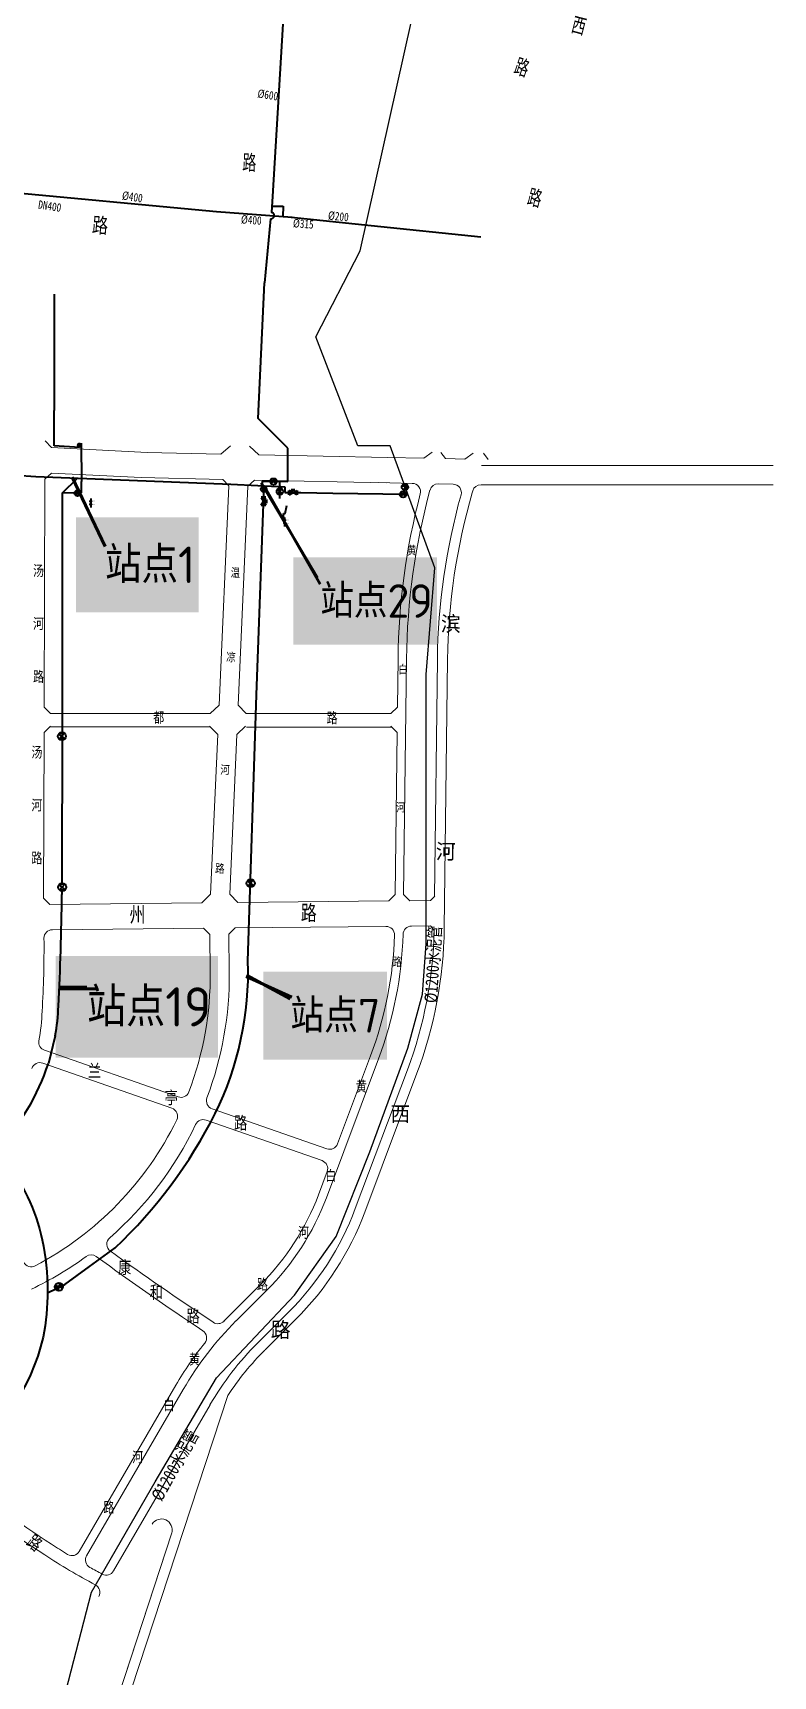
# Model space of a CAD drawing. Header units: millimetres. Extents: x 149602 to 158241, y 83300 to 93051.
# Drawn here: x 156184 to 157933, y 85833 to 89717 of the extents above; entities that cross this region are included whole.
import ezdxf

# ---------------------------------------------------------------- set-up
doc = ezdxf.new("R2010")
doc.units = ezdxf.units.MM
doc.layers.get('0').update_dxf_attribs({"lineweight": 18})
for name, color, linetype, lineweight in [('8万吨输水管线', 5, 'Continuous', 30), ('新路名', 7, 'Continuous', 18), ('给水线', 3, 'Continuous', 40), ('规划道路红线', 7, 'Continuous', 18)]:
    doc.layers.add(name, color=color, linetype=linetype, lineweight=lineweight)
doc.layers.add('MiniCADViewLayer', color=1, linetype='Continuous')
doc.layers.add('TextBackground', color=2, linetype='Continuous', plot=False)
doc.layers.get('0').off()
doc.styles.add('FS', font='')
doc.styles.add('OdaTtfStyle', font='tssdeng.shx', dxfattribs={"bigfont": 'hztxt.shx'})
doc.styles.get("Standard").update_dxf_attribs({"font": 'txt', "width": 0.7})
doc.styles.get('FS').set_extended_font_data('宋体')
doc.dimstyles.new('0.5', dxfattribs={"dimtxt": 80, "dimasz": 40, "dimexe": 20, "dimexo": 20, "dimgap": 10, "dimtad": 1, "dimdec": 0, "dimzin": 0, "dimdsep": 46, "dimtxsty": 'FS', "dimblk": 'ARCHTICK', "dimcen": 2.5, "dimdle": 1, "dimadec": 0, "dimazin": 0, "dimtfac": 1, "dimtdec": 0, "dimtmove": 2, "dimatfit": 3, "dimldrblk": 'OBLIQUE', "dimfxl": 1, "dimtolj": 1, "dimtzin": 0, "dimarcsym": 0})

# ---------------------------------------------------------------- blocks, each defined once
blk = doc.blocks.new('减压阀')
at = {"linetype": 'ByBlock', "ltscale": 200}
for p, q in [((-101, 52), (-101, -52)), ((-91, 52), (-91, -52)), ((91, -52), (-91, 52)), ((-91, -52), (91, 52)), ((-43, 70), (43, 70)), ((-43, 63), (43, 63)), ((0, 0), (0, 63)), ((91, 52), (91, -52)), ((101, 52), (101, -52))]:
    blk.add_line(p, q, dxfattribs=at)
blk = doc.blocks.new('_ARCHTICK')
at = {"color": 0, "linetype": 'ByBlock', "const_width": 0.15}
blk.add_lwpolyline([(-0.5, -0.5), (0.5, 0.5)], dxfattribs=at)

msp = doc.modelspace()

# ---------------------------------------------------------------- hatches: boundary and pattern name
at = {"layer": 'TextBackground', "linetype": 'ByBlock', "ltscale": 200, "true_color": 0xfefe00}
for points in [[(156285.9, 88571.9), (156285.9, 88347.8), (156575.7, 88347.8), (156575.7, 88571.9)], [(156799.9, 88477.3), (156799.9, 88271.2), (157139, 88271.2), (157139, 88477.3)], [(156238.1, 87535.3), (156238.1, 87294.9), (156621.6, 87294.9), (156621.6, 87535.3)], [(156728.6, 87498), (156728.6, 87290.5), (157020.5, 87290.5), (157020.5, 87498)]]:
    msp.add_hatch(color=2, dxfattribs=at).paths.add_polyline_path(points)

# ---------------------------------------------------------------- linework, layer by layer
at = {"layer": '8万吨输水管线'}
msp.add_line((156256.4, 85776), (156322.5, 86031.6), dxfattribs=at)
msp.add_lwpolyline([(156322.5, 86031.6), (156473, 86292.9), (156618, 86538.1), (156802.6, 86733.6), (156900.9, 86872.1), (156980.4, 87072.5), (157069.9, 87317.6), (157104.7, 87445.3), (157113.4, 87564.1), (157113.4, 87726.5), (157113.4, 87949.7), (157113.4, 88200.7), (157133.7, 88452.6), (157028.3, 88741.1), (156952.1, 88741.1), (156853.1, 88999), (156957.5, 89201.5), (157511.6, 91686.1)], dxfattribs=at)
at = {"layer": '给水线', "ltscale": 25}
for p, q in [((156795.1, 90088.1), (156751.4, 89343.4)), ((155961.2, 89356.4), (156618.3, 89294.6)), ((156618.3, 89294.6), (156796.7, 89281.4)), ((156745.7, 89277.5), (156731.8, 89126.3)), ((156794.8, 89281.6), (156983.2, 89261.9)), ((156983.2, 89261.9), (157242.5, 89234.8)), ((156234.8, 89099.4), (156234.8, 88824.4))]:
    msp.add_line(p, q, dxfattribs=at)
at = {"layer": '给水线', "ltscale": 200}
for p, q in [((156751.4, 89343.4), (156748, 89292.7)), ((156749.1, 89307.8), (156775.6, 89307.8)), ((156775.6, 89307.8), (156774.5, 89283)), ((156726.1, 88657.6), (156726.1, 88646.2)), ((156767.3, 88656.9), (156767.3, 88645.8)), ((156767.3, 88643.2), (156767.3, 88616.7)), ((156779.8, 88643.9), (156779.8, 88630.6)), ((156779.8, 88630.6), (156817.3, 88630.6)), ((156817.3, 88630.6), (156892.8, 88628.8))]:
    msp.add_line(p, q, dxfattribs=at)
at = {"layer": '给水线'}
for p, q in [((156716.5, 88806), (156731.8, 89126.3)), ((156234.8, 88741.3), (156234.8, 88824.4)), ((156786.4, 88735.6), (156716.5, 88806)), ((156291.7, 88745.4), (156297.4, 88739.6)), ((156297.4, 88745.4), (156291.7, 88739.6)), ((156291.7, 88745.4), (156297.4, 88745.4)), ((156294.5, 88737.1), (156294.5, 88747.9)), ((156298.5, 88747.7), (156299, 88657.1)), ((156297.4, 88739.6), (156291.7, 88739.6)), ((156786.9, 88656.5), (156786.4, 88735.6)), ((155932.3, 88684.8), (156191.3, 88668.8)), ((156191.3, 88668.8), (156652, 88650.2)), ((156756.9, 88663.1), (156747.6, 88650.9)), ((156758.5, 88651.4), (156756.9, 88663.1)), ((156253.2, 88629.1), (156253.7, 88127.8)), ((156254.8, 88630.7), (156299.6, 88629.8)), ((156292.9, 88624.2), (156284.7, 88633.2)), ((156284.7, 88633.2), (156285, 88625.3)), ((156285, 88625.3), (156293.2, 88634.3)), ((156293.2, 88634.6), (156292.9, 88623.8)), ((156299.6, 88629.8), (156299, 88657.1)), ((156652, 88650.2), (156779.8, 88643.9)), ((156713, 88152.9), (156730.5, 88646.3)), ((156734.1, 88643.4), (156723.9, 88642)), ((156723.9, 88642), (156734.5, 88633.9)), ((156734.5, 88633.9), (156725, 88633.5)), ((156725.1, 88633.4), (156734.1, 88643.4)), ((156726.1, 88657.6), (156786.9, 88656.5)), ((156747, 88661.7), (156758.5, 88651.4)), ((156747.6, 88650.9), (156747.1, 88661.8)), ((156772.9, 88639.1), (156761.2, 88637.4)), ((156761.2, 88637.4), (156773.4, 88628.1)), ((156762.6, 88627.6), (156772.9, 88639.1)), ((156773.5, 88628), (156762.6, 88627.6)), ((157053.2, 88631.6), (157064.7, 88621.3)), ((157053.8, 88620.8), (157053.3, 88631.7)), ((157063.1, 88633), (157053.8, 88620.8)), ((157056.2, 88646.7), (157066.3, 88650.9)), ((157070.9, 88642.2), (157056.2, 88646.7)), ((157066.1, 88651), (157060.5, 88636.6)), ((157060.5, 88636.6), (157070.9, 88642.2)), ((157064.7, 88621.3), (157063.1, 88633)), ((156320.1, 88610.9), (156322, 88609)), ((156322, 88610.9), (156320.1, 88609)), ((156320.1, 88610.9), (156322, 88610.9)), ((156322, 88609), (156320.1, 88609)), ((156320.1, 88603.7), (156322, 88601.8)), ((156322, 88603.7), (156320.1, 88601.8)), ((156320.1, 88603.7), (156322, 88603.7)), ((156322, 88601.8), (156320.1, 88601.8)), ((156321, 88616.5), (156321, 88594.9)), ((156780.2, 88581.3), (156784.3, 88599.8)), ((156776.2, 88571.9), (156776.2, 88581.3)), ((156776.2, 88581.3), (156780.2, 88581.3)), ((156776.2, 88571.9), (156779, 88571.9)), ((156778.1, 88566.3), (156780, 88564.4)), ((156780, 88566.3), (156778.1, 88564.4)), ((156778.1, 88566.3), (156780, 88566.3)), ((156780, 88564.4), (156778.1, 88564.4)), ((156778.1, 88559.1), (156780, 88557.2)), ((156780, 88559.1), (156778.1, 88557.2)), ((156778.1, 88559.1), (156780, 88559.1)), ((156780, 88557.2), (156778.1, 88557.2)), ((156779, 88571.9), (156779, 88550.4)), ((156253.7, 88127.8), (156253.7, 88081.2)), ((156692.5, 87523.5), (156712.2, 88127.8)), ((156712.2, 88127.8), (156713, 88152.9)), ((156253.5, 88086), (156253.1, 87704.2)), ((156259.2, 88061.8), (156244.6, 88059.8)), ((156244.6, 88059.8), (156259.8, 88048.2)), ((156259.8, 88048.2), (156246.2, 88047.6)), ((156246.3, 88047.5), (156259.2, 88061.8)), ((156260, 87705.2), (156245.4, 87703.2)), ((156245.4, 87703.2), (156260.7, 87691.5)), ((156247.2, 87690.8), (156260, 87705.2)), ((156705.2, 87714.4), (156691.4, 87712.4)), ((156691.4, 87712.4), (156706.7, 87700.8)), ((156692.3, 87700.1), (156705.1, 87714.5)), ((156706.1, 87701.2), (156692.4, 87700.3)), ((156260.7, 87691.5), (156247, 87691)), ((156253.1, 87691.2), (156253.1, 87680.5)), ((156237.3, 87346.9), (156220.9, 87281.3)), ((156318, 86801.8), (156378.7, 86845.7)), ((156260.1, 86759.1), (156318, 86801.8)), ((156248.2, 86762.9), (156243.5, 86744.3)), ((156248.1, 86762.5), (156254.6, 86750.2)), ((156218.7, 86739.5), (156260.1, 86759.1)), ((156254.6, 86750.2), (156237.1, 86756.7)), ((156237.2, 86756.6), (156243.4, 86745))]:
    msp.add_line(p, q, dxfattribs=at)
for points in [[(156294.5, 88737.1), (156234.8, 88741.3)], [(156253.2, 88629.1), (156289.8, 88664.8)]]:
    msp.add_lwpolyline(points, dxfattribs=at)
at = {"layer": '给水线', "ltscale": 200}
msp.add_lwpolyline([(156892.8, 88628.8), (157070, 88626.8)], dxfattribs=at)
at = {"layer": '给水线'}
for centre, radius in [((156294.5, 88742.5), 4.06), ((156752.8, 88656.5), 7.6), ((156289.4, 88629), 6.65), ((156729.7, 88638.4), 6.65), ((156767.9, 88633.3), 7.6), ((157059, 88626.4), 7.6), ((157063.3, 88643.7), 7.6), ((156321, 88609.9), 1.35), ((156321, 88602.7), 1.35), ((156779, 88565.3), 1.35), ((156779, 88558.1), 1.35), ((156252.9, 88054.7), 9.5), ((156253.7, 87698.1), 9.5), ((156698.8, 87707.3), 9.5), ((156245.9, 86753.6), 9.5)]:
    msp.add_circle(centre, radius, dxfattribs=at)
at = {"layer": '给水线', "ltscale": 200}
for centre, radius, start, end in [((156746.6, 89285.1), 7.69, 262.9056, 79.3362), ((156767.3, 88644.5), 1.31, 270, 90)]:
    msp.add_arc(centre, radius, start, end, dxfattribs=at)
at = {"layer": '给水线'}
for centre, radius, start, end in [((148872.2, 87776.5), 7381.5, 357.2055, 359.2549), ((155925.2, 87499.6), 767.7, 333.9896, 1.7787), ((155736.5, 87437), 508.8, 349.7932, 357.7031), ((155738.3, 87436.2), 506.9, 315.3531, 342.1978), ((155588.6, 87681.2), 1149.9, 313.4043, 333.2162)]:
    msp.add_arc(centre, radius, start, end, dxfattribs=at)
msp.add_open_spline([(156011.8, 87159.4), (156013.5, 87158.2), (156052.9, 87130.5), (156138.5, 87044.4), (156209.3, 86896.7), (156221.8, 86747.9), (156206.3, 86543.4), (156097.3, 86402.6), (156007.8, 86313.3), (156007.5, 86313)], degree=3, knots=[0, 0, 0, 0, 16278.857792, 372159.791625, 923493.016088, 1237001.206234, 1518224.927189, 2491252.93829, 2494325.227977, 2494325.227977, 2494325.227977, 2494325.227977], dxfattribs=at)
at = {"layer": '规划道路红线'}
for p, q in [((156213.2, 88752.7), (156228.2, 88736.9)), ((156651.3, 88741.2), (156628, 88721.7)), ((156228.2, 88736.9), (156454.4, 88725.2)), ((156454.4, 88725.2), (156628, 88721.7)), ((156717.9, 88719.8), (156696.2, 88740.1)), ((156717.9, 88719.8), (157022.3, 88713.6)), ((157022.3, 88713.6), (157108.1, 88711.9)), ((157108.1, 88711.9), (157127.3, 88726)), ((157147.9, 88725.6), (157158.8, 88710.9)), ((157158.8, 88710.9), (157205.1, 88709.9)), ((157205.1, 88709.9), (157224.3, 88724)), ((157249.1, 88723.5), (157259.9, 88708.8)), ((156211.2, 88123.5), (156213, 88662.6)), ((156228, 88676.8), (156213, 88662.6)), ((156228, 88676.8), (156440.4, 88665.9)), ((156440.4, 88665.9), (156632.8, 88661.8)), ((157243.9, 88694.8), (157932.9, 88694.8)), ((156647.1, 88646.5), (156624.2, 88128.5)), ((156632.8, 88661.8), (156647.1, 88646.5)), ((156692.1, 88645.4), (156669.2, 88128.5)), ((156692.1, 88645.4), (156707.8, 88660)), ((156707.8, 88660), (157020.4, 88653.7)), ((157001.5, 88654.1), (157080.4, 88652.4)), ((157142.2, 88651.2), (157176.9, 88650.5)), ((157222.2, 88630.2), (157223.5, 88634.7)), ((157243.1, 88649.1), (157932.9, 88649.1)), ((157045.5, 88123.5), (157046.9, 88237.7)), ((157060.1, 87680.8), (157066.9, 88237.5)), ((157133, 87675.5), (157139.9, 88236.2)), ((157156.1, 87601.2), (157163.9, 88235.9)), ((156211.2, 88123.5), (156226.2, 88108.5)), ((156624.2, 88128.5), (156603.3, 88108.5)), ((156688.3, 88108.5), (156669.2, 88128.5)), ((157030.3, 88108.5), (157045.5, 88123.5)), ((156226.2, 88108.5), (156603.3, 88108.5)), ((156688.3, 88108.5), (157030.3, 88108.5)), ((156209.8, 87672.3), (156211, 88063.5)), ((156226.1, 88078.5), (156211, 88063.5)), ((156225.6, 88077.3), (156601.4, 88077.3)), ((156601.9, 88078.5), (156621.1, 88058.6)), ((156621.1, 88058.6), (156604.3, 87681.2)), ((156666.1, 88058.6), (156649.4, 87681.6)), ((156666.1, 88058.6), (156687, 88078.5)), ((156688.7, 88076.4), (157031.7, 88076.4)), ((157030, 88078.5), (157044.8, 88063.5)), ((157040.1, 87680.6), (157044.8, 88063.5)), ((156209.8, 87672.3), (156224.7, 87657.4)), ((156224.7, 87657.4), (156583.4, 87661)), ((156583.4, 87661), (156604.3, 87681.2)), ((156668.5, 87661.9), (156649.4, 87681.6)), ((156668.5, 87661.9), (157024.9, 87665.4)), ((157024.9, 87665.4), (157040.1, 87680.6)), ((157060.1, 87680.8), (157074.9, 87665.9)), ((157074.9, 87665.9), (157123.9, 87666.4)), ((157123.9, 87666.4), (157134, 87676.5)), ((156230.4, 87597.5), (156587.4, 87601.1)), ((156602.5, 87586.2), (156587.4, 87601.1)), ((156603.3, 87496.9), (156602.5, 87586.2)), ((156662.4, 87601.8), (156647.5, 87586.7)), ((156648.3, 87497.3), (156647.5, 87586.7)), ((156662.4, 87601.8), (157018.5, 87605.3)), ((157078.6, 87605.9), (157123.5, 87606.4)), ((157123.5, 87606.4), (157132, 87595.7)), ((156211.7, 87312.7), (156527.5, 87202.3)), ((156207.8, 87282.3), (156512.8, 87175.7)), ((156877.7, 86964), (157000.8, 87292.2)), ((156904.1, 87091.4), (156982.1, 87299.2)), ((156946, 86938.4), (157069.2, 87266.5)), ((156968.5, 86929.9), (157091.7, 87258.1)), ((156607.8, 87174.2), (156878.8, 87079.5)), ((156593.5, 87147.4), (156867.4, 87051.7)), ((156859, 86971.1), (156879.5, 87025.8)), ((156650.1, 86687), (156722.1, 86758.8)), ((156664.2, 86672.9), (156736.2, 86744.7)), ((156715.8, 86621.2), (156787.7, 86693)), ((156732.7, 86604.2), (156804.7, 86676)), ((156294.1, 86128.1), (156522.4, 86521.2)), ((156311.3, 86117.9), (156539.7, 86511.2)), ((156366.6, 85648.2), (156644.8, 86496.7)), ((156375, 86082.1), (156602.8, 86474.5)), ((156343.8, 85657.1), (156512.5, 86171.7))]:
    msp.add_line(p, q, dxfattribs=at)
msp.add_lwpolyline([(156343.8, 85657.1), (156512.5, 86171.7)], dxfattribs=at)
for centre, radius, start, end in [((158669.8, 88217.8), 1623, 165.3803, 179.2953), ((158669.8, 88217.8), 1603, 164.8603, 179.2953), ((157080, 88632.4), 20, 345.3803, 88.832), ((157141.8, 88631.2), 20, 88.832, 164.8603), ((158651.8, 88217.6), 1512, 164.3641, 179.2953), ((158651.8, 88217.6), 1488, 163.8994, 179.2953), ((157176.5, 88630.5), 20, 344.3641, 88.832), ((157242.7, 88629.1), 20, 88.832, 163.8994), ((153736.2, 87554.2), 2474.5, 356.5416, 0.536), ((156230.6, 87577.5), 20, 90.5705, 180.536), ((156144.2, 87613.7), 895, 339.4291, 358.1458), ((156144.2, 87613.7), 915, 339.4291, 358.3015), ((157018.7, 87585.3), 20, 358.1458, 90.5705), ((157078.8, 87585.9), 20, 90.5705, 178.3015), ((156144.2, 87613.7), 988, 339.4291, 358.9557), ((156144.2, 87613.7), 1012, 339.4291, 359.2953), ((155825.9, 87489.9), 777.5, 339.2183, 0.5155), ((155825.9, 87489.9), 822.5, 339.3711, 0.5155), ((155697.8, 87425.3), 508.8, 349.7932, 357.7031), ((156218.3, 87331.6), 20, 169.7932, 250.7326), ((156201.2, 87263.4), 20, 70.7326, 162.1718), ((156534.1, 87221.2), 20, 250.7326, 339.2183), ((156614.4, 87193.1), 20, 159.3711, 250.7326), ((155825.9, 87489.9), 777.5, 297.9263, 333.9077), ((156506.2, 87156.8), 20, 333.9077, 70.7326), ((156586.9, 87128.6), 20, 70.7326, 154.599), ((155825.9, 87489.9), 822.5, 311.0266, 334.599), ((156885.4, 87098.4), 20, 250.7326, 339.4291), ((156860.8, 87032.8), 20, 339.4291, 70.7326), ((156301.9, 87180.1), 595, 314.9221, 339.4292), ((156301.9, 87180.1), 615, 314.9221, 339.4291), ((156301.9, 87180.1), 688, 314.9221, 339.4291), ((156301.9, 87180.1), 712, 314.9221, 339.4291), ((156378.9, 86854.4), 20, 131.0266, 233.9703), ((160201.2, 92109.6), 6518.2, 233.97035, 236.57199), ((156180.6, 86820.7), 20, 206.419, 297.9263), ((155825.9, 87489.9), 822.5, 295.5857, 306.089), ((156322.1, 86809.1), 20, 53.8021, 126.089), ((160201.2, 92109.6), 6548.2, 233.80208, 236.48892), ((157218.5, 86117), 805, 134.9221, 136.3707), ((157218.5, 86117), 785, 134.9221, 149.8596), ((156574.9, 86633.1), 20, 321.278, 56.4889), ((156621.4, 86686.3), 20, 236.572, 316.3707), ((157218.5, 86117), 805, 141.278, 149.8596), ((157218.5, 86117), 712, 134.9221, 149.8596), ((157218.5, 86117), 688, 134.9221, 146.5043), ((157118.5, 87556.8), 1698.6, 227.7444, 237.7555), ((157118.5, 87556.8), 1668.6, 228.1205, 237.7683), ((156487.7, 86179), 25.9, 343.5281, 147.8317), ((156487.7, 86179), 25.9, 343.5281, 147.8317), ((156951.5, 87229.8), 1303.3, 236.3112, 238.2823), ((156951.5, 87229.8), 1333.3, 236.3276, 242.3022), ((156276.8, 86138.2), 20, 238.2823, 329.8596), ((156328.6, 86107.8), 20, 149.8596, 240.9613), ((156951.5, 87229.8), 1303.3, 240.9613, 242.4355), ((156357.7, 86092.2), 20, 242.4355, 329.8596), ((156322.5, 86031.6), 20, 329.8596, 62.3022)]:
    msp.add_arc(centre, radius, start, end, dxfattribs=at)

# ---------------------------------------------------------------- block references
at = {"layer": '给水线', "ltscale": 200, "xscale": 0.1000000000058208, "yscale": 0.1000000000058208, "zscale": 0.1}
msp.add_blockref('减压阀', (156798.6, 88630.6), dxfattribs=at)
at = {"layer": '给水线', "ltscale": 200, "xscale": 0.1000000000058208, "yscale": 0.1000000000058208, "zscale": 0.1, "rotation": 270}
msp.add_blockref('减压阀', (156729.2, 88610), dxfattribs=at)

# ---------------------------------------------------------------- texts
at = {"layer": '8万吨输水管线', "char_height": 30, "width": 255.522, "attachment_point": 1}
for insert, rotation in [((157109, 87425.3), 86.6722), ((156462.2, 86259), 60.9066)]:
    msp.add_mtext('{\\W0.8;%%C1200水泥管}', dxfattribs=dict(at, insert=insert, rotation=rotation))
at = {"layer": 'MiniCADViewLayer', "color": 1, "linetype": 'ByBlock', "ltscale": 200, "true_color": 0xff0000, "attachment_point": 1, "style": 'OdaTtfStyle'}
for s, insert, char_height in [('站点1', (156354.8, 88503), 86.2), ('站点29', (156863.3, 88413.9), 79.27), ('站点19', (156312.1, 87461.3), 92.47), ('站点7', (156792.5, 87434.1), 79.81)]:
    msp.add_mtext(s, dxfattribs=dict(at, insert=insert, char_height=char_height))
at = {"layer": '新路名', "color": 7, "lineweight": 0, "ltscale": 25, "char_height": 36, "attachment_point": 1}
for s, insert, width, rotation in [('河\\P\\P\\P\\P\\P\\P\\P\\P\\P\\P路', (156706, 90028.9), 2148.778, 357.5508), ('{\\W0.8;长              沙               路}', (155685.7, 89336.9), 2268.091, 355.0877)]:
    msp.add_mtext(s, dxfattribs=dict(at, insert=insert, width=width, rotation=rotation))
at = {"layer": '新路名', "attachment_point": 1}
for s, insert, char_height, width in [('{\\W0.8;黄}', (157068.1, 88503.9), 20, 42.133), ('{\\W0.8;汤\\P\\P\\P河\\P\\P\\P路}', (156184.7, 88458.4), 25, 37.102), ('{\\W0.8;白}', (157047.7, 88222.7), 20, 31.289), ('{\\W0.8;都}', (156468.6, 88111.5), 25, 25.667), ('{\\W0.8;路}', (156878.3, 88110.7), 25, 25.889), ('{\\W0.8;汤\\P\\P\\P河\\P\\P\\P路}', (156180.9, 88029.5), 25, 37.102), ('{\\W0.8;河}', (157042.4, 87896.7), 20, 41.6), ('{\\W0.8;州}', (156412.7, 87651.2), 36, 56.5), ('{\\W0.8;路}', (156817.3, 87655.5), 36, 37.28), ('{\\W0.8;路}', (157033.5, 87531.6), 20, 41.422), ('{\\W0.8;兰}', (156314.6, 87279.1), 30, 31.2), ('{\\W0.8;黄}', (156947.2, 87239.7), 25, 96.268), ('{\\W0.8;亭}', (156495.5, 87215.7), 30, 30.533), ('{\\W0.8;路}', (156659.6, 87155.9), 30, 31.067), ('{\\W0.8;白}', (156875.1, 87028.7), 25, 63.45), ('{\\W0.8;河}', (156810.6, 86894.4), 25, 26), ('{\\W0.8;康}', (156385.7, 86814.5), 30, 31.733), ('{\\W0.8;和}', (156460.5, 86755.8), 30, 30), ('{\\W0.8;路}', (156713.5, 86771.9), 25, 51.778), ('{\\W0.8;路}', (156547.5, 86699.4), 30, 31.067), ('{\\W0.8;黄}', (156553.1, 86595), 25, 96.268), ('{\\W0.8;白}', (156492.7, 86486.8), 25, 63.45), ('{\\W0.8;河}', (156419, 86363.7), 25, 26), ('{\\W0.8;路}', (156351.2, 86244.8), 25, 51.778)]:
    msp.add_mtext(s, dxfattribs=dict(at, insert=insert, char_height=char_height, width=width))
at = {"layer": '新路名', "lineweight": 35, "insert": (156652.3, 88451.8), "char_height": 20, "width": 126.334, "attachment_point": 1, "rotation": 356.9778}
msp.add_mtext('{\\W0.8;温\\P\\P\\P\\P\\P\\P凉\\P\\P\\P\\P\\P\\P\\P\\P河\\P\\P\\P\\P\\P\\P\\P路}', dxfattribs=at)
at = {"layer": '新路名', "lineweight": 30, "attachment_point": 7}
for s, insert, char_height, width, rotation in [('{\\W1;滨}', (157148, 88298.9), 36, 71.66, 359.3183), ('{\\W1;河}', (157136.2, 87760.9), 36, 70.992, 359.3183), ('{\\W1;西}', (157028.6, 87140.8), 36, 69.792, 359.3183), ('{\\W1;路}', (156746.1, 86630.4), 36, 70.732, 359.3183), ('{\\W0.8;顺    和    路}', (156011.4, 86259.8), 30, 398.868, 322.7601)]:
    msp.add_mtext(s, dxfattribs=dict(at, insert=insert, char_height=char_height, width=width, rotation=rotation))
at = {"layer": '给水线', "ltscale": 25, "char_height": 36, "attachment_point": 1}
for s, insert, width, rotation in [('河\\P\\P\\P\\P\\P路', (157424.7, 89942.6), 65.52, 341.5751), ('西\\P\\P\\P\\P\\P\\P\\P路', (157462.9, 89755.8), 88.028, 345.6664)]:
    msp.add_mtext(s, dxfattribs=dict(at, insert=insert, width=width, rotation=rotation))
at = {"layer": '给水线', "attachment_point": 1}
for s, insert, char_height, width, rotation in [('{\\W0.8;%%C600}', (156716.9, 89584.1), 20, 43.644, 351.3046), ('{\\W0.8;%%C400}', (156396.9, 89343.2), 20, 43.644, 351.3046), ('{\\W0.8;DN400}', (156199, 89321.7), 20, 55.111, 351.3046), ('{\\W0.8;%%C400}', (156676.7, 89286.6), 20, 43.644, 355.9334), ('{\\W0.8;%%C200}', (156882.7, 89295.8), 20, 100.127, 354.6709), ('{\\W0.8;%%C315}', (156799.6, 89277.6), 20, 238.615, 355.8578), ('{\\W0.8;DN300}', (156323.1, 88611.2), 2, 238.615, 1.2812), ('{\\W0.8;DN300}', (156323.1, 88603.3), 2, 238.615, 1.2812), ('{\\W0.8;DN300}', (156781.1, 88566.6), 2, 238.615, 1.2812), ('{\\W0.8;DN300}', (156781.1, 88558.7), 2, 238.615, 1.2812)]:
    msp.add_mtext(s, dxfattribs=dict(at, insert=insert, char_height=char_height, width=width, rotation=rotation))

# ---------------------------------------------------------------- leaders
at = {"layer": 'MiniCADViewLayer', "color": 1, "linetype": 'ByBlock', "lineweight": -2, "ltscale": 200, "true_color": 0xff0000}
for points, override in [([(156277.2, 88666.7), (156354.8, 88503)], {"dimscale": 861.957774, "dimasz": 0.1, "dimgap": 0.05, "dimlwd": 65535}), ([(156723.8, 88653.4), (156856.8, 88429)], {"dimscale": 831.007806, "dimasz": 0.1, "dimgap": 0.05, "dimlwd": 65535}), ([(156736.4, 88635.9), (156863.3, 88413.9)], {"dimscale": 792.74475, "dimasz": 0.1, "dimgap": 0.05, "dimlwd": 65535}), ([(156245.6, 87457.6), (156334.1, 87457.6)], {"dimscale": 983.359757, "dimasz": 0.1, "dimgap": 0.05, "dimlwd": 65535}), ([(156247.3, 87461.3), (156312.1, 87461.3)], {"dimscale": 924.657476, "dimasz": 0.1, "dimgap": 0.05, "dimlwd": 65535}), ([(156688.1, 87487.1), (156796.3, 87438)], {"dimscale": 983.359757, "dimasz": 0.1, "dimgap": 0.05, "dimlwd": 65535}), ([(156688.7, 87490), (156792.5, 87434.1)], {"dimscale": 798.10905, "dimasz": 0.1, "dimgap": 0.05, "dimlwd": 65535})]:
    msp.add_leader(points, dimstyle='0.5', override=override, dxfattribs=at)

doc.saveas('drawing.dxf')
